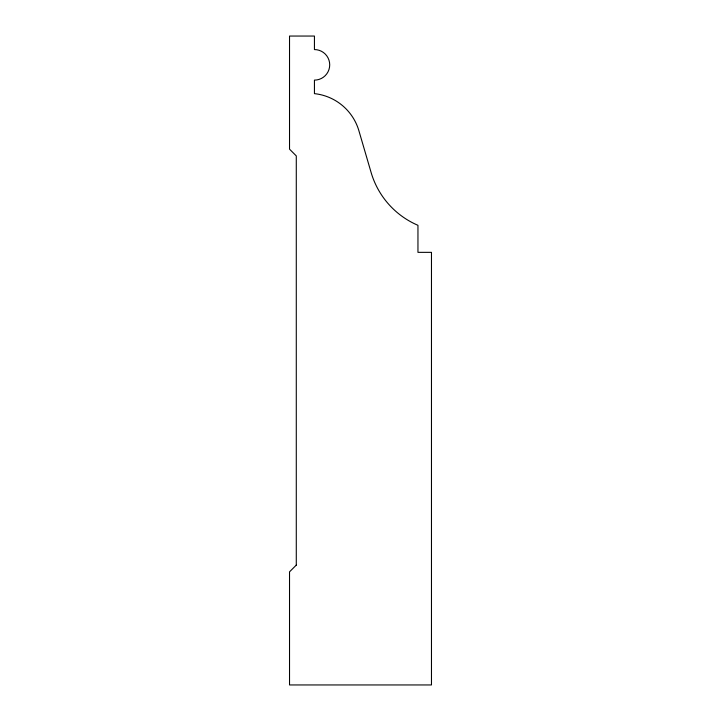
<?xml version="1.0" encoding="UTF-8"?>
<svg xmlns="http://www.w3.org/2000/svg" width="721" height="721" viewBox="0 0 721 721"><rect width="100%" height="100%" fill="white"/><g stroke="black" fill="none" stroke-linecap="round" stroke-linejoin="round"><path stroke-width="1.08" d="M296.286 565.093L289.527 571.852L289.527 684.95L431.473 684.95L431.473 252.35L417.955 252.35L417.955 225.312A82.672 82.672 0 0 1 371 172.103L358.797 130.393A52.065 52.065 0 0 0 314.437 93.64L314.437 80.121A15.276 15.276 0 0 0 329.713 64.845A15.276 15.276 0 0 0 314.437 49.569L314.437 36.05L289.527 36.05L289.527 149.148L296.286 155.907L296.286 565.093"/></g></svg>
